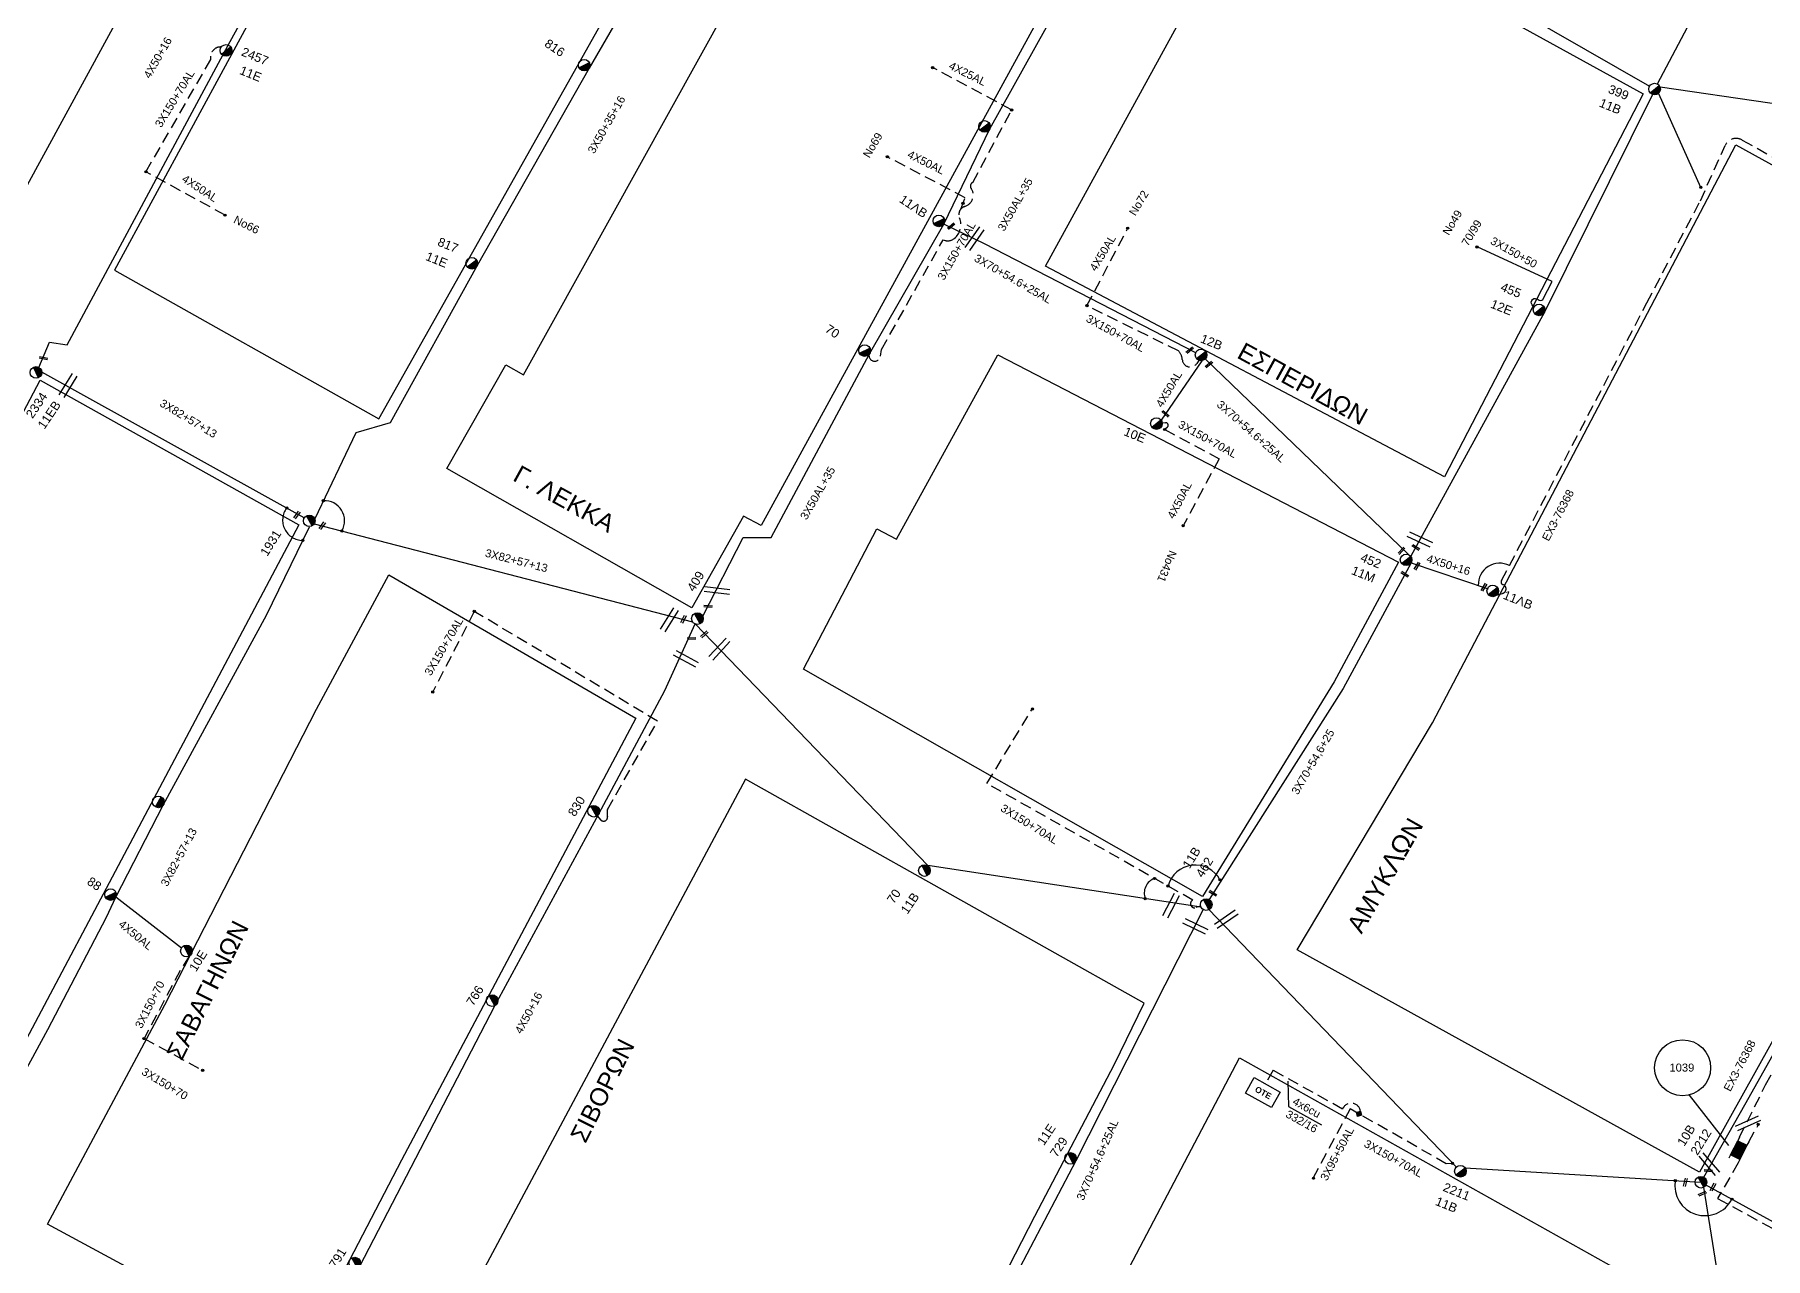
# Model space of a CAD drawing. Header units: millimetres. Extents: x 2101 to 3312, y 775 to 1363.
# Drawn here: x 2200.5 to 2395.2, y 998.6 to 1136.3 of the extents above; entities that cross this region are included whole.
import ezdxf

# ---------------------------------------------------------------- set-up
doc = ezdxf.new("R2010")
doc.units = ezdxf.units.MM
doc.linetypes.add('DASHED', pattern=[19.05, 12.7, -6.35])
for name, color, linetype in [('Link Box 4 Διευθύνσεων', 7, 'Continuous'), ('Pillar OTE', 7, 'Continuous'), ('Άγνωστα', 7, 'Continuous'), ('Γέφυρες Εναέριου Δικτύου', 7, 'Continuous'), ('Γυμνά εναέρια ΧΤ (3Φ)   4x50AL', 7, 'Continuous'), ('Γυμνά εναέρια ΧΤ και ΦΟΠ (3Φ)   4x50+16AL', 7, 'Continuous'), ('Επιγραφές - Σχήματα', 7, 'Continuous'), ('Καλώδια ΧΤ   3x150+70 XLPE', 7, 'DASHED'), ('Καλώδια ΧΤ   3x150+70AL', 7, 'DASHED'), ('Καλώδια ΧΤ   3x150AL+50CU', 7, 'DASHED'), ('Καλώδια ΧΤ   3x95+50 AL XLPE', 7, 'DASHED'), ('Μηχανική τομή', 7, 'Continuous'), ('Στύλος ΦΜ', 7, 'Continuous'), ('Στύλος ΦΜ @ 1', 7, 'Continuous'), ('Συνδέσεις', 7, 'Continuous'), ('Συνεστραμμένα ΧΤ   3x70+54.6+25 AL', 7, 'SYN_LINE'), ('Τομή', 7, 'Continuous'), ('Υπόβαθρο ΔΕΗ', 7, 'Continuous'), ('Υπόγεια Καλώδια Δικτύου ΧΤ   .15', 7, 'DASHED'), ('Υπόγεια καλώδια Παροχών ΧΤ   4x6', 7, 'DASHED')]:
    doc.layers.add(name, color=color, linetype=linetype)
doc.styles.add('arial', font='arial.ttf')
doc.styles.get("Standard").update_dxf_attribs({"font": 'arial.ttf'})
doc.linetypes.add('SYN_LINE', pattern='A,0.5,-0.0001,["/\\/\\/\\/",Standard,S=0.1,R=0,X=0,Y=-0.05],-0.25', length=0.7501)
doc.dimstyles.new('ISO-25', dxfattribs={"dimtxt": 2.5, "dimasz": 2.5, "dimexe": 1.25, "dimexo": 0.625, "dimtad": 1, "dimtxsty": 'Standard', "dimcen": 2.5, "dimadec": 0, "dimazin": 0, "dimtfac": 1, "dimtmove": 0, "dimatfit": 3, "dimfxl": 1, "dimarcsym": 0})

# ---------------------------------------------------------------- blocks, each defined once
blk = doc.blocks.new('ΥΠΑΡΧΩΝ ΤΣΙΜΕΝΤΕΝΙΟΣ ΣΤΥΛΟΣ')
at = {"layer": 'Στύλος ΦΜ'}
blk.add_hatch(color=7, dxfattribs=at).paths.add_polyline_path([(-1.29, -2.28, 0.574793), (2.62, 0, 0.268822), (1.3, 2.27)])
at = {"layer": 'Στύλος ΦΜ', "color": 7}
blk.add_line((-1.29, -2.28), (1.3, 2.27), dxfattribs=at)
blk.add_circle((0, 0), 2.62, dxfattribs=at)
at = {"layer": 'Στύλος ΦΜ', "flags": 4}
for tag, p in [('ΑΡΙΘΜΟΣ', (-4.68, 8.05)), ('ΤΥΠΟΣ', (-4.91, 3.03))]:
    blk.add_attdef(tag, p, '', height=4, dxfattribs=at)
blk = doc.blocks.new('ΜΗΧΑΝΙΚΗ ΤΟΜΗ')
at = {"layer": 'Μηχανική τομή', "ltscale": 40}
for p, q in [((-1.89, 0.78), (1.89, 0.78)), ((1.89, 0), (-1.89, 0))]:
    blk.add_line(p, q, dxfattribs=at)
blk = doc.blocks.new('ΤΟΜΗ')
at = {"layer": 'Τομή', "ltscale": 40}
for p, q in [((-5.68, 0), (5.68, 0)), ((5.68, -2.33), (-5.68, -2.33))]:
    blk.add_line(p, q, dxfattribs=at)
blk = doc.blocks.new('LINK BOX 4 ΑΝΑΧΩΡΗΣΕΩΝ')
at = {"layer": 'Link Box 4 Διευθύνσεων', "ltscale": 40}
blk.add_hatch(color=256, dxfattribs=at).paths.add_polyline_path([(-3.54, 0), (-3.54, -4.67), (3.54, -4.67), (3.54, 0)])
for p, q in [((-3.54, 0), (-5.33, 0)), ((5.33, 0), (3.54, 0)), ((-3.54, -4.67), (-5.33, -4.67)), ((5.33, -4.67), (3.54, -4.67))]:
    blk.add_line(p, q, dxfattribs=at)
blk.add_lwpolyline([(-3.54, -4.67), (-3.54, 0), (3.54, 0), (3.54, -4.67)], close=True, dxfattribs=at)
blk = doc.blocks.new('_ΣΥΝΔΕΣΗ')
at = {"layer": 'Συνδέσεις', "linetype": 'SYN_LINE', "ltscale": 40}
blk.add_hatch(color=256, dxfattribs=at).paths.add_polyline_path([(0.5, -0.01, 1), (-0.5, -0.01, 1)])
at = {"layer": 'Συνδέσεις'}
blk.add_circle((0, -0.01), 0.5, dxfattribs=at)
blk = doc.blocks.new('PILLAR ΟΤΕ')
at = {"layer": 'Pillar OTE', "ltscale": 40}
blk.add_lwpolyline([(-3.31, 2.02), (3.39, 2.02), (3.39, -1.99), (-3.31, -1.99)], close=True, dxfattribs=at)
at = {"layer": 'Pillar OTE', "insert": (-1.81, 0.71), "char_height": 1.3575, "width": 109.961, "attachment_point": 1}
blk.add_mtext('{\\fArial|b1|i0|c161|p34;OTE}', dxfattribs=at)
blk = doc.blocks.new('TSONTA XT1')
at = {"ltscale": 40}
h = blk.add_hatch(color=256, dxfattribs=at)
h.dxf.hatch_style = 1
h.paths.add_polyline_path([(595.96, 2487.66), (597.07, 2488.77), (595.96, 2489.87), (594.85, 2488.77)])
blk.add_lwpolyline([(594.85, 2488.77), (595.96, 2489.87), (597.07, 2488.77), (595.96, 2487.66)], close=True, dxfattribs=at)

msp = doc.modelspace()

# ---------------------------------------------------------------- linework, layer by layer
at = {"layer": 'Άγνωστα', "color": 173, "ltscale": 40}
msp.add_lwpolyline([(2200.96, 1098.88), (2202.15, 1101.71), (2204.15, 1101.41), (2222.24, 1135.16), (2237.17, 1162.39), (2246.36, 1203.78)], dxfattribs=at)
at = {"layer": 'Άγνωστα', "color": 85, "ltscale": 40}
for points in [[(2275.62, 1070.89), (2280.19, 1079.74), (2283.34, 1079.74), (2294.38, 1100.41), (2302.73, 1115), (2307.92, 1125.72), (2316.85, 1141.79), (2326.29, 1159.86)], [(2327.14, 1160.22), (2356.66, 1145.18), (2382.13, 1130.53)]]:
    msp.add_lwpolyline(points, dxfattribs=at)
at = {"layer": 'Άγνωστα', "color": 85, "linetype": 'SYN_LINE', "ltscale": 10}
for points in [[(2383.01, 1130.79), (2388.76, 1141.68)], [(2382.46, 1129.6), (2370.31, 1105.11), (2355.27, 1077.63)], [(2383.12, 1129.71), (2387.88, 1119.17)]]:
    msp.add_lwpolyline(points, dxfattribs=at)
at = {"layer": 'Άγνωστα', "color": 85, "linetype": 'DASHED', "ltscale": 0.1}
msp.add_lwpolyline([(2310.37, 1127.86), (2301.49, 1132.63)], dxfattribs=at)
at = {"layer": 'Άγνωστα', "color": 85, "ltscale": 40}
msp.add_lwpolyline([(2369.11, 1105.62), (2368.91, 1105.91, -0.908499), (2369.61, 1106.52, 0.398188), (2370.13, 1106.52), (2371.17, 1108.55), (2362.73, 1112.44)], format="xyb", dxfattribs=at)
at = {"layer": 'Άγνωστα', "color": 1, "ltscale": 40}
for points in [[(2230.81, 1081.95), (2201.29, 1098.33)], [(2192.86, 1007.61), (2201.97, 1024.34), (2208.54, 1037), (2209.61, 1039.26), (2214.97, 1049.68), (2226.54, 1071.01), (2231.39, 1080.95)]]:
    msp.add_lwpolyline(points, dxfattribs=at)
at = {"layer": 'Άγνωστα', "color": 5, "ltscale": 40}
msp.add_lwpolyline([(2231.93, 1081.27), (2274.48, 1070.25)], dxfattribs=at)
at = {"layer": 'Άγνωστα', "color": 30, "linetype": 'SYN_LINE', "ltscale": 10}
msp.add_lwpolyline([(2355.32, 1076.9), (2347.67, 1062.74), (2347.67, 1062.74), (2332.6, 1038.98)], dxfattribs=at)
at = {"layer": 'Άγνωστα', "color": 30, "ltscale": 40}
for points in [[(2355.32, 1076.9), (2363.98, 1073.97)], [(2331.68, 1038.12), (2300.93, 1042.8), (2274.76, 1070.02)]]:
    msp.add_lwpolyline(points, dxfattribs=at)
at = {"layer": 'Άγνωστα', "color": 4}
msp.add_lwpolyline([(2365.14, 1073.65), (2365.14, 1073.65)], dxfattribs=at)
at = {"layer": 'Άγνωστα', "color": 27, "ltscale": 40}
msp.add_lwpolyline([(2231.18, 962.52), (2237.04, 997.73), (2252.24, 1027.03), (2263.93, 1048.62), (2271.37, 1062.5), (2274.76, 1070.02)], dxfattribs=at)
at = {"layer": 'Άγνωστα', "color": 2, "ltscale": 40}
for points in [[(2332.57, 1037.85), (2360.41, 1008.87)], [(2361.38, 1008.8), (2387.91, 1007.17), (2422.16, 988.36), (2444.07, 977.1), (2467.2, 965.29)]]:
    msp.add_lwpolyline(points, dxfattribs=at)
at = {"layer": 'Άγνωστα', "color": 27, "linetype": 'DASHED', "ltscale": 0.1}
for points in [[(2393.29, 1011.72), (2394.39, 1013.67)], [(2392.1, 1009.34), (2389.78, 1005.34), (2405.96, 996.52), (2406.47, 995.01), (2425.11, 984.96), (2442.12, 976.33), (2456.24, 969.01), (2463.61, 982.3), (2459.97, 984.41)]]:
    msp.add_lwpolyline(points, dxfattribs=at)
at = {"layer": 'Άγνωστα', "color": 27}
msp.add_lwpolyline([(2393.64, 972.78), (2388.22, 1006.6)], dxfattribs=at)
at = {"layer": 'Γέφυρες Εναέριου Δικτύου', "linetype": 'DASHED'}
msp.add_arc((2230.64, 1081.68), 2.27, 142.8, 269.9772, dxfattribs=at)
at = {"layer": 'Γέφυρες Εναέριου Δικτύου'}
for centre, radius, start, end in [((2233.08, 1081.62), 2.26, 329.3916, 93.3305), ((2365.28, 1074.42), 2.42, 63.0668, 181.7099), ((2331.03, 1039.72), 3.15, 27.9958, 165.5645), ((2327.04, 1039.71), 1.75, 109.1104, 201.0438), ((2388.37, 1006.79), 3.39, 170.4719, 333.1576)]:
    msp.add_arc(centre, radius, start, end, dxfattribs=at)
at = {"layer": 'Γυμνά εναέρια ΧΤ (3Φ)   4x50AL', "color": 85, "linetype": 'DASHED', "ltscale": 0.1}
msp.add_lwpolyline([(2304.67, 1116.7), (2305.15, 1117.98), (2296.38, 1122.59)], dxfattribs=at)
at = {"layer": 'Γυμνά εναέρια ΧΤ (3Φ)   4x50AL', "color": 5, "linetype": 'DASHED', "ltscale": 0.1}
msp.add_lwpolyline([(2221.89, 1116.02), (2213, 1120.9)], dxfattribs=at)
at = {"layer": 'Γυμνά εναέρια ΧΤ (3Φ)   4x50AL', "color": 30, "linetype": 'DASHED', "ltscale": 0.1}
msp.add_lwpolyline([(2318.84, 1105.83), (2323.43, 1114.55)], dxfattribs=at)
at = {"layer": 'Γυμνά εναέρια ΧΤ (3Φ)   4x50AL', "color": 30, "ltscale": 40}
msp.add_lwpolyline([(2331.78, 1099.63), (2327.18, 1092.96)], dxfattribs=at)
at = {"layer": 'Γυμνά εναέρια ΧΤ (3Φ)   4x50AL', "color": 1, "ltscale": 40}
msp.add_lwpolyline([(2216.99, 1033.53), (2209.61, 1039.26)], dxfattribs=at)
at = {"layer": 'Γυμνά εναέρια ΧΤ και ΦΟΠ (3Φ)   4x50+16AL', "color": 85, "ltscale": 40}
msp.add_lwpolyline([(2383.31, 1130.45), (2420.33, 1125.04), (2440.34, 1113.25)], dxfattribs=at)
at = {"layer": 'Επιγραφές - Σχήματα'}
msp.add_lwpolyline([(2386.57, 1016.98), (2391.02, 1011.29)], dxfattribs=at)
msp.add_circle((2385.85, 1020.05), 3.15, dxfattribs=at)
at = {"layer": 'Καλώδια ΧΤ   3x150+70 XLPE', "color": 1, "ltscale": 0.1}
for points in [[(2217.86, 1032.61), (2216.85, 1031), (2212.78, 1023.34)], [(2212.78, 1023.34), (2219.37, 1019.77)]]:
    msp.add_lwpolyline(points, dxfattribs=at)
at = {"layer": 'Καλώδια ΧΤ   3x150+70AL', "color": 5, "ltscale": 0.1}
msp.add_lwpolyline([(2213, 1120.9), (2220.28, 1133.53), (2220.29, 1133.9, -0.434065), (2221.47, 1134.94, -1.748284)], format="xyb", dxfattribs=at)
at = {"layer": 'Καλώδια ΧΤ   3x150+70AL', "color": 85, "ltscale": 0.1}
msp.add_lwpolyline([(2294.3, 1100.31), (2294.35, 1100.08, 0.837701), (2295.61, 1100.13), (2295.74, 1100.91), (2302.67, 1113.23), (2302.89, 1113.17, 0.242905), (2303.92, 1113.38, 0.334605), (2304.51, 1115.7, -0.442215), (2305.12, 1117, 0.505809), (2305.82, 1119.02, -0.457234), (2306, 1119.71), (2310.37, 1127.86)], format="xyb", dxfattribs=at)
at = {"layer": 'Καλώδια ΧΤ   3x150+70AL', "color": 30, "ltscale": 0.1}
for points in [[(2331.44, 1099.67), (2331.21, 1099.33, -0.716763), (2329.57, 1099.76, 0.178715), (2329.13, 1100.74), (2318.84, 1105.83)], [(2327.31, 1092.67), (2327.7, 1092.66, -0.654581), (2327.91, 1092.16), (2327.59, 1091.89), (2333.72, 1088.6), (2329.67, 1081.06)], [(2331.63, 1038.24), (2331.11, 1038.07, -0.934471), (2330.76, 1038.93), (2307.59, 1052.05)]]:
    msp.add_lwpolyline(points, format="xyb", dxfattribs=at)
at = {"layer": 'Καλώδια ΧΤ   3x150+70AL', "color": 27, "ltscale": 0.1}
msp.add_lwpolyline([(2249.93, 1071.42), (2245.26, 1062.35)], dxfattribs=at)
msp.add_lwpolyline([(2263.8, 1048.38), (2264.13, 1047.97, 0.776288), (2264.91, 1048.32, -0.088342), (2264.91, 1049.13), (2270.55, 1059.06), (2249.93, 1071.42)], format="xyb", dxfattribs=at)
at = {"layer": 'Καλώδια ΧΤ   3x150+70AL', "color": 30, "ltscale": 0.1}
msp.add_lwpolyline([(2307.59, 1052.05), (2312.73, 1060.49)], dxfattribs=at)
at = {"layer": 'Καλώδια ΧΤ   3x150+70AL', "color": 2, "ltscale": 0.1}
msp.add_lwpolyline([(2359.92, 1009.29), (2359.27, 1009.25), (2348.45, 1015.43)], dxfattribs=at)
at = {"layer": 'Καλώδια ΧΤ   3x150AL+50CU', "color": 30, "ltscale": 0.1}
for points in [[(2364.98, 1073.29), (2365.59, 1073.44, 0.764584), (2365.62, 1074.45, -0.546059), (2365.49, 1074.89), (2381.84, 1106.14), (2387.85, 1117.64), (2390.65, 1123.87, -0.453734), (2392.56, 1124.46), (2423.63, 1107.39), (2424.49, 1107.94), (2430.89, 1104.38), (2432.1, 1104.58), (2438.13, 1101.25, 0.44023), (2439.12, 1101.58), (2441.9, 1107.48), (2441.5, 1108.78, -0.177038), (2441.64, 1111.54, -4.941435)], [(2392.25, 1012.25), (2395.19, 1018.14), (2400, 1026.43), (2404.86, 1034.81), (2408.79, 1041.57), (2413.89, 1049.22), (2417.22, 1055.35), (2420.18, 1060.79), (2423.29, 1066.08), (2426.42, 1071.98), (2429.78, 1077.74), (2433.97, 1085.44), (2437.44, 1091.82), (2439.89, 1096.31), (2440.29, 1096.31, 0.101275), (2442.06, 1098.48, 0.193384), (2440.32, 1101.11, 0.076179), (2439.16, 1101.67, 11.947774)]]:
    msp.add_lwpolyline(points, format="xyb", dxfattribs=at)
at = {"layer": 'Καλώδια ΧΤ   3x150AL+50CU', "color": 173, "linetype": 'Continuous', "ltscale": 0.1}
msp.add_lwpolyline([(2388.25, 1007.73), (2392.99, 1016.15), (2397.91, 1024.89), (2402.33, 1033.28), (2407.95, 1042.36), (2414.19, 1051.62), (2414.89, 1052.95), (2421.98, 1066.04), (2424.36, 1070.45), (2428.28, 1078.13), (2435.86, 1090.85), (2439.74, 1098.23), (2444.24, 1106.42), (2445.36, 1109.84)], dxfattribs=at)
at = {"layer": 'Καλώδια ΧΤ   3x95+50 AL XLPE', "color": 2, "ltscale": 0.1}
msp.add_lwpolyline([(2348.45, 1015.43), (2344.24, 1007.56)], dxfattribs=at)
at = {"layer": 'Συνεστραμμένα ΧΤ   3x70+54.6+25 AL', "color": 30, "ltscale": 10}
for points in [[(2331.08, 1100.52), (2307.33, 1112.8), (2302.73, 1115)], [(2355, 1077.83), (2332.15, 1099.83)]]:
    msp.add_lwpolyline(points, dxfattribs=at)
at = {"layer": 'Συνεστραμμένα ΧΤ   3x70+54.6+25 AL', "color": 6, "ltscale": 10}
msp.add_lwpolyline([(2331.91, 1037.87), (2317.58, 1009.56), (2302.63, 981.06), (2289.1, 954.91), (2281.49, 940.75), (2279.24, 935.94)], dxfattribs=at)
at = {"layer": 'Υπόβαθρο ΔΕΗ'}
for points in [[(2245.36, 1203.48), (2189.98, 1101.74), (2188.92, 1102.31), (2188.19, 1102.4), (2151.6, 1030.89), (2127.51, 1044.24), (2148.92, 1083.77)], [(2209.45, 1109.82), (2239.21, 1093.11), (2265.27, 1139.41), (2276.9, 1159.83), (2286.22, 1177.04), (2287.59, 1180.73), (2256.9, 1197.37), (2209.45, 1109.82)], [(2298.14, 1175.03), (2325.46, 1160.25), (2282.19, 1081.07), (2280.22, 1082.14), (2274.4, 1071.82), (2246.85, 1087.52), (2253.46, 1099.18), (2255.46, 1098.05), (2298.14, 1175.03)], [(2337.91, 1153.64), (2381.4, 1129.67), (2359.07, 1086.55), (2314.19, 1110.27), (2337.91, 1153.64)], [(2391.83, 1123.92), (2437.96, 1098.51), (2387.76, 1008.28), (2342.48, 1033.31), (2357.73, 1058.88), (2357.73, 1058.88), (2391.83, 1123.92)], [(2308.84, 1100.31), (2353.89, 1076.94), (2346.66, 1063.49), (2346.66, 1063.49), (2331.84, 1039.31), (2286.96, 1064.9), (2295.2, 1080.7), (2297.43, 1079.54), (2308.84, 1100.31)], [(2201.1, 1097.45), (2230.18, 1081.16), (2180.18, 986.76), (2151.67, 1002.62), (2170.9, 1038.56), (2181.61, 1061.44), (2191.81, 1079.84), (2201.1, 1097.45)], [(2240.33, 1075.52), (2268.1, 1059.39), (2241.74, 1009.66), (2230.09, 987.23), (2201.91, 1002.46), (2215.13, 1027.14), (2232.17, 1060.43), (2240.33, 1075.52)], [(2232.16, 962.17), (2259.05, 947.14), (2273.29, 939.1), (2278.33, 936.65), (2287.55, 954.5), (2297.19, 973.53), (2305.01, 987.79), (2313, 1003.35), (2321.94, 1020.46), (2325.3, 1027.32), (2280.44, 1052.55), (2244.33, 984.88), (2232.16, 962.17)], [(2335.99, 1021.17), (2381.01, 995.97), (2332.37, 906.81), (2288.52, 930.77), (2335.99, 1021.17)], [(2341.5, 1015.7), (2345.22, 1013.62)]]:
    msp.add_lwpolyline(points, dxfattribs=at)
at = {"layer": 'Υπόγεια Καλώδια Δικτύου ΧΤ   .15', "color": 5, "linetype": 'Continuous', "ltscale": 0.1}
msp.add_lwpolyline([(2288.77, 1180.6), (2287.65, 1177.85), (2287.28, 1176.93), (2286, 1173.7), (2275.71, 1154.81), (2262.86, 1132.57), (2250.26, 1110.36), (2240.46, 1092.65), (2236.59, 1091.53), (2231.98, 1081.84)], dxfattribs=at)
at = {"layer": 'Υπόγεια καλώδια Παροχών ΧΤ   4x6', "color": 2, "linetype": 'DASHED', "ltscale": 0.1}
msp.add_lwpolyline([(2349.61, 1015.16, 0.779213), (2347.6, 1015.4), (2339.79, 1019.77), (2338.93, 1018.24)], format="xyb", dxfattribs=at)

# ---------------------------------------------------------------- block references
at = {"layer": 'Link Box 4 Διευθύνσεων', "xscale": 0.25, "yscale": 0.25, "zscale": 0.25, "rotation": 63.49962358743239}
msp.add_blockref('LINK BOX 4 ΑΝΑΧΩΡΗΣΕΩΝ', (2391.65, 1011.05), dxfattribs=at)
at = {"layer": 'Pillar OTE', "xscale": 0.5, "yscale": 0.5, "zscale": 0.5, "rotation": 331}
msp.add_blockref('PILLAR ΟΤΕ', (2338.61, 1017.26), dxfattribs=at)
at = {"layer": 'Μηχανική τομή'}
for p, xscale, yscale, zscale, rotation in [((2303.63, 1114.71), 0.2499999999999999, 0.2499999999999999, 0.2499999999999999, 40.42144412876203), ((2201.45, 1099.82), 0.2499999999999999, 0.2499999999999999, 0.2499999999999999, 349.9942143655302), ((2330.47, 1100.74), 0.2499999999999999, 0.2499999999999999, 0.2499999999999999, 40.42144412876203), ((2332.63, 1099.14), 0.2499999999999999, 0.2499999999999999, 0.2499999999999999, 40.42144412876203), ((2327.74, 1093.74), 0.2499999999999999, 0.2499999999999999, 0.2499999999999999, 139.2871075920291), ((2229.9, 1082.33), 0.25, 0.25, 0.25, 234.6433952940459), ((2232.75, 1081.12), 0.25, 0.25, 0.25, 234.6433952940459), ((2354.3, 1078.17), 0.2499999999999999, 0.2499999999999999, 0.2499999999999999, 47.4666877349234), ((2355.79, 1078.53), 0.2499999999999999, 0.2499999999999999, 0.2499999999999999, 327.5036696062074), ((2356.05, 1076.47), 0.2499999999999999, 0.2499999999999999, 0.2499999999999999, 58.89392142923452), ((2354.56, 1075.51), 0.2499999999999999, 0.2499999999999999, 0.2499999999999999, 327.5036696062074), ((2363.6, 1074.09), 0.2500000000000156, 0.2500000000000156, 0.2500000000000156, 58.89392142919578), ((2273.38, 1070.58), 0.25, 0.25, 0.25, 243.2719536060705), ((2276.24, 1072.09), 0.25, 0.25, 0.25, 175.7274953026021), ((2275.74, 1068.92), 0.25, 0.25, 0.25, 222.7274061321318), ((2274.37, 1068.27), 0.25, 0.25, 0.25, 2.425572706759383), ((2332.97, 1039.61), 0.2499999999999999, 0.2499999999999999, 0.2499999999999999, 327.5036696062074), ((2388.73, 1008.37), 0.2499999999999997, 0.2499999999999997, 0.2499999999999997, 354.4799839460052), ((2386.26, 1007.13), 0.2499999999999997, 0.2499999999999997, 0.2499999999999997, 75.42987842662144), ((2389.35, 1006.58), 0.2499999999999997, 0.2499999999999997, 0.2499999999999997, 62.30135418749669), ((2388.1, 1005.8), 0.2499999999999997, 0.2499999999999997, 0.2499999999999997, 23.71986175955587)]:
    msp.add_blockref('ΜΗΧΑΝΙΚΗ ΤΟΜΗ', p, dxfattribs=dict(at, xscale=xscale, yscale=yscale, zscale=zscale, rotation=rotation))
at = {"layer": 'Στύλος ΦΜ @ 1', "ltscale": 40}
ref = msp.add_blockref('ΥΠΑΡΧΩΝ ΤΣΙΜΕΝΤΕΝΙΟΣ ΣΤΥΛΟΣ', (2222, 1134.56), dxfattribs=dict(at, xscale=0.25, yscale=0.25, zscale=0.25, rotation=338.0348720893729))
ref.add_attrib('ΤΥΠΟΣ', '2457', (2223.63, 1134.02), dxfattribs={"layer": 'Στύλος ΦΜ', "height": 1, "rotation": 338.0349, "flags": 4})
ref.add_attrib('ΑΡΙΘΜΟΣ', '11E', (2223.44, 1131.93), dxfattribs={"layer": 'Στύλος ΦΜ', "height": 1, "rotation": 338.0349, "flags": 4})
ref = msp.add_blockref('ΥΠΑΡΧΩΝ ΤΣΙΜΕΝΤΕΝΙΟΣ ΣΤΥΛΟΣ', (2262.29, 1132.9), dxfattribs=dict(at, xscale=0.25, yscale=0.25, zscale=0.25, rotation=326.0302312906836))
ref.add_attrib('ΤΥΠΟΣ', '816', (2257.74, 1135.09), dxfattribs={"layer": 'Στύλος ΦΜ', "height": 1, "rotation": 326.0302, "flags": 4})
ref = msp.add_blockref('ΥΠΑΡΧΩΝ ΤΣΙΜΕΝΤΕΝΙΟΣ ΣΤΥΛΟΣ', (2382.7, 1130.21), dxfattribs=dict(at, xscale=0.25, yscale=0.25, zscale=0.25, rotation=338.0348720893729))
ref.add_attrib('ΤΥΠΟΣ', '399', (2377.38, 1129.82), dxfattribs={"layer": 'Στύλος ΦΜ', "height": 1, "rotation": 338.0349, "flags": 4})
ref.add_attrib('ΑΡΙΘΜΟΣ', '11B', (2376.38, 1128.27), dxfattribs={"layer": 'Στύλος ΦΜ', "height": 1, "rotation": 338.0349, "flags": 4})
at = {"layer": 'Στύλος ΦΜ @ 1', "ltscale": 40, "xscale": 0.25, "yscale": 0.25, "zscale": 0.25, "rotation": 336.7527312003815}
msp.add_blockref('ΥΠΑΡΧΩΝ ΤΣΙΜΕΝΤΕΝΙΟΣ ΣΤΥΛΟΣ', (2307.33, 1126), dxfattribs=at)
at = {"layer": 'Στύλος ΦΜ @ 1', "ltscale": 40}
ref = msp.add_blockref('ΥΠΑΡΧΩΝ ΤΣΙΜΕΝΤΕΝΙΟΣ ΣΤΥΛΟΣ', (2302.19, 1115.37), dxfattribs=dict(at, xscale=0.25, yscale=0.25, zscale=0.25, rotation=326.0302312906836))
ref.add_attrib('ΤΥΠΟΣ', '11ΛΒ', (2297.64, 1117.56), dxfattribs={"layer": 'Στύλος ΦΜ', "height": 1, "rotation": 326.0302, "flags": 4})
ref = msp.add_blockref('ΥΠΑΡΧΩΝ ΤΣΙΜΕΝΤΕΝΙΟΣ ΣΤΥΛΟΣ', (2249.65, 1110.6), dxfattribs=dict(at, xscale=0.25, yscale=0.25, zscale=0.25, rotation=338.0348720893729))
ref.add_attrib('ΤΥΠΟΣ', '817', (2245.71, 1112.63), dxfattribs={"layer": 'Στύλος ΦΜ', "height": 1, "rotation": 338.0349, "flags": 4})
ref.add_attrib('ΑΡΙΘΜΟΣ', '11E', (2244.36, 1111), dxfattribs={"layer": 'Στύλος ΦΜ', "height": 1, "rotation": 338.0349, "flags": 4})
ref = msp.add_blockref('ΥΠΑΡΧΩΝ ΤΣΙΜΕΝΤΕΝΙΟΣ ΣΤΥΛΟΣ', (2369.7, 1105.35), dxfattribs=dict(at, xscale=0.25, yscale=0.25, zscale=0.25, rotation=338.0348720893729))
ref.add_attrib('ΤΥΠΟΣ', '455', (2365.28, 1107.55), dxfattribs={"layer": 'Στύλος ΦΜ', "height": 1, "rotation": 338.0349, "flags": 4})
ref.add_attrib('ΑΡΙΘΜΟΣ', '12E', (2364.15, 1105.64), dxfattribs={"layer": 'Στύλος ΦΜ', "height": 1, "rotation": 338.0349, "flags": 4})
ref = msp.add_blockref('ΥΠΑΡΧΩΝ ΤΣΙΜΕΝΤΕΝΙΟΣ ΣΤΥΛΟΣ', (2293.84, 1100.77), dxfattribs=dict(at, xscale=0.25, yscale=0.25, zscale=0.25, rotation=326.0302312906836))
ref.add_attrib('ΤΥΠΟΣ', '70', (2289.29, 1102.96), dxfattribs={"layer": 'Στύλος ΦΜ', "height": 1, "rotation": 326.0302, "flags": 4})
ref = msp.add_blockref('ΥΠΑΡΧΩΝ ΤΣΙΜΕΝΤΕΝΙΟΣ ΣΤΥΛΟΣ', (2331.68, 1100.28), dxfattribs=dict(at, xscale=0.25, yscale=0.25, zscale=0.25, rotation=338.0348720893729))
ref.add_attrib('ΑΡΙΘΜΟΣ', '12B', (2331.52, 1101.73), dxfattribs={"layer": 'Στύλος ΦΜ', "height": 1, "rotation": 338.0349, "flags": 4})
ref = msp.add_blockref('ΥΠΑΡΧΩΝ ΤΣΙΜΕΝΤΕΝΙΟΣ ΣΤΥΛΟΣ', (2200.63, 1098.31), dxfattribs=dict(at, xscale=0.2499999999999999, yscale=0.2499999999999999, zscale=0.2499999999999999, rotation=56.11631112796076))
ref.add_attrib('ΤΥΠΟΣ', '11EB', (2201.57, 1091.84), dxfattribs={"layer": 'Στύλος ΦΜ', "height": 1, "rotation": 56.1163, "flags": 4})
ref.add_attrib('ΑΡΙΘΜΟΣ', '2334', (2200.24, 1093.05), dxfattribs={"layer": 'Στύλος ΦΜ', "height": 1, "rotation": 56.1163, "flags": 4})
ref = msp.add_blockref('ΥΠΑΡΧΩΝ ΤΣΙΜΕΝΤΕΝΙΟΣ ΣΤΥΛΟΣ', (2326.66, 1092.56), dxfattribs=dict(at, xscale=0.25, yscale=0.25, zscale=0.25, rotation=338.0348720893729))
ref.add_attrib('ΑΡΙΘΜΟΣ', '10E', (2322.9, 1091.28), dxfattribs={"layer": 'Στύλος ΦΜ', "height": 1, "rotation": 338.0349, "flags": 4})
ref = msp.add_blockref('ΥΠΑΡΧΩΝ ΤΣΙΜΕΝΤΕΝΙΟΣ ΣΤΥΛΟΣ', (2231.37, 1081.61), dxfattribs=dict(at, xscale=0.25, yscale=0.25, zscale=0.25, rotation=58.1915162669984))
ref.add_attrib('ΤΥΠΟΣ', '1931', (2226.64, 1077.54), dxfattribs={"layer": 'Στύλος ΦΜ', "height": 1, "rotation": 58.1915, "flags": 4})
ref = msp.add_blockref('ΥΠΑΡΧΩΝ ΤΣΙΜΕΝΤΕΝΙΟΣ ΣΤΥΛΟΣ', (2354.75, 1077.22), dxfattribs=dict(at, xscale=0.25, yscale=0.25, zscale=0.25, rotation=338.0348720893729))
ref.add_attrib('ΤΥΠΟΣ', '452', (2349.52, 1077.1), dxfattribs={"layer": 'Στύλος ΦΜ', "height": 1, "rotation": 338.0349, "flags": 4})
ref.add_attrib('ΑΡΙΘΜΟΣ', '11M', (2348.5, 1075.65), dxfattribs={"layer": 'Στύλος ΦΜ', "height": 1, "rotation": 338.0349, "flags": 4})
ref = msp.add_blockref('ΥΠΑΡΧΩΝ ΤΣΙΜΕΝΤΕΝΙΟΣ ΣΤΥΛΟΣ', (2275.03, 1070.61), dxfattribs=dict(at, xscale=0.25, yscale=0.25, zscale=0.25, rotation=58.1915162669984))
ref.add_attrib('ΤΥΠΟΣ', '409', (2274.64, 1073.56), dxfattribs={"layer": 'Στύλος ΦΜ', "height": 1, "rotation": 58.1915, "flags": 4})
ref = msp.add_blockref('ΥΠΑΡΧΩΝ ΤΣΙΜΕΝΤΕΝΙΟΣ ΣΤΥΛΟΣ', (2364.49, 1073.72), dxfattribs=dict(at, xscale=0.25, yscale=0.25, zscale=0.25, rotation=338.0348720893729))
ref.add_attrib('ΑΡΙΘΜΟΣ', '11ΛΒ', (2365.56, 1072.88), dxfattribs={"layer": 'Στύλος ΦΜ', "height": 1, "rotation": 338.0349, "flags": 4})
at = {"layer": 'Στύλος ΦΜ @ 1', "ltscale": 40, "xscale": 0.25, "yscale": 0.25, "zscale": 0.25}
msp.add_blockref('ΥΠΑΡΧΩΝ ΤΣΙΜΕΝΤΕΝΙΟΣ ΣΤΥΛΟΣ', (2214.39, 1049.98), dxfattribs=at)
at = {"layer": 'Στύλος ΦΜ @ 1', "ltscale": 40}
ref = msp.add_blockref('ΥΠΑΡΧΩΝ ΤΣΙΜΕΝΤΕΝΙΟΣ ΣΤΥΛΟΣ', (2263.36, 1048.93), dxfattribs=dict(at, xscale=0.25, yscale=0.25, zscale=0.25, rotation=58.1915162669984))
ref.add_attrib('ΤΥΠΟΣ', '830', (2261.24, 1048.24), dxfattribs={"layer": 'Στύλος ΦΜ', "height": 1, "rotation": 58.1915, "flags": 4})
ref = msp.add_blockref('ΥΠΑΡΧΩΝ ΤΣΙΜΕΝΤΕΝΙΟΣ ΣΤΥΛΟΣ', (2332.26, 1038.42), dxfattribs=dict(at, xscale=0.25, yscale=0.25, zscale=0.25, rotation=58.1915162669984))
ref.add_attrib('ΤΥΠΟΣ', '462', (2331.87, 1041.37), dxfattribs={"layer": 'Στύλος ΦΜ', "height": 1, "rotation": 58.1915, "flags": 4})
ref.add_attrib('ΑΡΙΘΜΟΣ', '11B', (2330.38, 1042.38), dxfattribs={"layer": 'Στύλος ΦΜ', "height": 1, "rotation": 58.1915, "flags": 4})
ref = msp.add_blockref('ΥΠΑΡΧΩΝ ΤΣΙΜΕΝΤΕΝΙΟΣ ΣΤΥΛΟΣ', (2300.57, 1042.25), dxfattribs=dict(at, xscale=0.2499999999999999, yscale=0.2499999999999999, zscale=0.2499999999999999, rotation=56.11631112796076))
ref.add_attrib('ΤΥΠΟΣ', '11B', (2298.65, 1037.26), dxfattribs={"layer": 'Στύλος ΦΜ', "height": 1, "rotation": 56.1163, "flags": 4})
ref.add_attrib('ΑΡΙΘΜΟΣ', '70', (2297.1, 1038.43), dxfattribs={"layer": 'Στύλος ΦΜ', "height": 1, "rotation": 56.1163, "flags": 4})
ref = msp.add_blockref('ΥΠΑΡΧΩΝ ΤΣΙΜΕΝΤΕΝΙΟΣ ΣΤΥΛΟΣ', (2209.02, 1039.54), dxfattribs=dict(at, xscale=0.25, yscale=0.25, zscale=0.25, rotation=326.0302312906836))
ref.add_attrib('ΤΥΠΟΣ', '88', (2206.27, 1040.78), dxfattribs={"layer": 'Στύλος ΦΜ', "height": 1, "rotation": 326.0302, "flags": 4})
ref = msp.add_blockref('ΥΠΑΡΧΩΝ ΤΣΙΜΕΝΤΕΝΙΟΣ ΣΤΥΛΟΣ', (2217.55, 1033.19), dxfattribs=dict(at, xscale=0.25, yscale=0.25, zscale=0.25, rotation=58.1915162669984))
ref.add_attrib('ΑΡΙΘΜΟΣ', '10E', (2218.63, 1030.78), dxfattribs={"layer": 'Στύλος ΦΜ', "height": 1, "rotation": 58.1915, "flags": 4})
ref = msp.add_blockref('ΥΠΑΡΧΩΝ ΤΣΙΜΕΝΤΕΝΙΟΣ ΣΤΥΛΟΣ', (2251.93, 1027.61), dxfattribs=dict(at, xscale=0.25, yscale=0.25, zscale=0.25, rotation=58.1915162669984))
ref.add_attrib('ΤΥΠΟΣ', '766', (2249.81, 1026.92), dxfattribs={"layer": 'Στύλος ΦΜ', "height": 1, "rotation": 58.1915, "flags": 4})
ref = msp.add_blockref('ΥΠΑΡΧΩΝ ΤΣΙΜΕΝΤΕΝΙΟΣ ΣΤΥΛΟΣ', (2317, 1009.85), dxfattribs=dict(at, xscale=0.2499999999999999, yscale=0.2499999999999999, zscale=0.2499999999999999, rotation=56.11631112796076))
ref.add_attrib('ΤΥΠΟΣ', '11E', (2314, 1011.23), dxfattribs={"layer": 'Στύλος ΦΜ', "height": 1, "rotation": 56.1163, "flags": 4})
ref.add_attrib('ΑΡΙΘΜΟΣ', '729', (2315.45, 1009.89), dxfattribs={"layer": 'Στύλος ΦΜ', "height": 1, "rotation": 56.1163, "flags": 4})
ref = msp.add_blockref('ΥΠΑΡΧΩΝ ΤΣΙΜΕΝΤΕΝΙΟΣ ΣΤΥΛΟΣ', (2387.91, 1007.17), dxfattribs=dict(at, xscale=0.25, yscale=0.25, zscale=0.25, rotation=58.1915162669984))
ref.add_attrib('ΤΥΠΟΣ', '2212', (2387.52, 1010.12), dxfattribs={"layer": 'Στύλος ΦΜ', "height": 1, "rotation": 58.1915, "flags": 4})
ref.add_attrib('ΑΡΙΘΜΟΣ', '10B', (2386.03, 1011.13), dxfattribs={"layer": 'Στύλος ΦΜ', "height": 1, "rotation": 58.1915, "flags": 4})
ref = msp.add_blockref('ΥΠΑΡΧΩΝ ΤΣΙΜΕΝΤΕΝΙΟΣ ΣΤΥΛΟΣ', (2360.86, 1008.4), dxfattribs=dict(at, xscale=0.25, yscale=0.25, zscale=0.25, rotation=338.0348720893729))
ref.add_attrib('ΤΥΠΟΣ', '2211', (2358.8, 1006.23), dxfattribs={"layer": 'Στύλος ΦΜ', "height": 1, "rotation": 338.0349, "flags": 4})
ref.add_attrib('ΑΡΙΘΜΟΣ', '11B', (2357.95, 1004.64), dxfattribs={"layer": 'Στύλος ΦΜ', "height": 1, "rotation": 338.0349, "flags": 4})
ref = msp.add_blockref('ΥΠΑΡΧΩΝ ΤΣΙΜΕΝΤΕΝΙΟΣ ΣΤΥΛΟΣ', (2236.48, 998.07), dxfattribs=dict(at, xscale=0.25, yscale=0.25, zscale=0.25, rotation=58.1915162669984))
ref.add_attrib('ΤΥΠΟΣ', '791', (2234.37, 997.39), dxfattribs={"layer": 'Στύλος ΦΜ', "height": 1, "rotation": 58.1915, "flags": 4})
at = {"layer": 'Συνδέσεις', "xscale": 0.25, "yscale": 0.25, "zscale": 0.25}
for p in [(2301.49, 1132.63), (2310.37, 1127.86), (2296.38, 1122.59), (2213, 1120.9), (2387.9, 1119.15), (2221.89, 1116.02), (2304.91, 1117.34), (2323.43, 1114.55), (2362.73, 1112.44), (2318.84, 1105.83), (2327.59, 1091.89), (2228.84, 1083.05), (2232.95, 1083.89), (2235.03, 1080.48), (2329.67, 1081.06), (2230.64, 1079.42), (2249.93, 1071.42), (2245.26, 1062.35), (2312.72, 1060.44), (2326.46, 1041.36), (2327.97, 1040.51), (2333.81, 1041.2), (2325.4, 1039.08), (2212.78, 1023.34), (2219.37, 1019.77), (2394.35, 1013.68), (2359.97, 1009.3), (2344.33, 1007.62), (2385.03, 1007.35), (2391.4, 1005.26)]:
    msp.add_blockref('_ΣΥΝΔΕΣΗ', p, dxfattribs=at)
at = {"layer": 'Συνδέσεις', "xscale": 0.3075184835441075, "yscale": 0.3075184835441075, "zscale": 0.3075184835441075, "rotation": 330.2613327288598}
msp.add_blockref('TSONTA XT1', (1810.67, 441.23), dxfattribs=at)
at = {"layer": 'Τομή'}
for p, xscale, yscale, zscale, rotation in [((2306.44, 1113.21), 0.2499999999999999, 0.2499999999999999, 0.2499999999999999, 234.8073828025646), ((2204.49, 1096.69), 0.2499999999999999, 0.2499999999999999, 0.2499999999999999, 238.3598583580705), ((2356.41, 1079.77), 0.2499999999999999, 0.2499999999999999, 0.2499999999999999, 335.2260727930925), ((2277.21, 1073.49), 0.2499999999999999, 0.2499999999999999, 0.2499999999999999, 173.1641501664418), ((2272.12, 1070.32), 0.2499999999999999, 0.2499999999999999, 0.2499999999999999, 237.7059934505272), ((2273.6, 1065.83), 0.2499999999999999, 0.2499999999999999, 0.2499999999999999, 151.4648207014811), ((2277.72, 1066.98), 0.2499999999999999, 0.2499999999999999, 0.2499999999999999, 226.7635741047762), ((2328.05, 1038.43), 0.2499999999999997, 0.2499999999999997, 0.2499999999999997, 62.16274294778786), ((2334.35, 1037.02), 0.2499999999999997, 0.2499999999999997, 0.2499999999999997, 34.52795931430656), ((2330.9, 1035.71), 0.2499999999999997, 0.2499999999999997, 0.2499999999999997, 153.5888834438493), ((2393.33, 1013.54), 0.2499999999999997, 0.2499999999999997, 0.2499999999999997, 204.2871257237514), ((2388.62, 1009.01), 0.2499999999999997, 0.2499999999999997, 0.2499999999999997, 130.4494580310489)]:
    msp.add_blockref('ΤΟΜΗ', p, dxfattribs=dict(at, xscale=xscale, yscale=yscale, zscale=zscale, rotation=rotation))

# ---------------------------------------------------------------- texts
at = {"layer": 'Άγνωστα', "ltscale": 40, "char_height": 0.9, "width": 69.1904, "attachment_point": 1, "style": 'arial'}
for s, insert, rotation in [('4X50+16', (2212.67, 1131.76), 60.3313), ('4X25AL', (2303.62, 1133.34), 333.5127), ('3X50+35+16', (2262.63, 1123.3), 60.3313), ('No69', (2293.59, 1122.84), 59.0439), ('3X50AL+35', (2308.75, 1114.57), 60.3313), ('No72', (2323.52, 1116.33), 59.0439), ('No66', (2223.17, 1116.01), 333.5127), ('No49', (2358.79, 1114.13), 59.0439), ('70/99', (2360.93, 1112.91), 59.0439), ('3X150+50', (2364.58, 1113.63), 330.6466), ('3X82+57+13', (2214.92, 1095.36), 329.0679), ('3X50AL+35', (2286.53, 1082.09), 60.3313), ('EX3-76368', (2369.98, 1079.66), 62.5666), ('3X82+57+13', (2251.3, 1078.47), 345.6038), ('No431', (2328.97, 1078.03), 247.5949), ('4X50+16', (2357.24, 1077.85), 342.3919), ('3X70+54,6+25', (2341.79, 1051.16), 59.6264), ('3X82+57+13', (2214.6, 1040.79), 62.04), ('4X50+16', (2254.44, 1024.22), 61.5987), ('EX3-76368', (2390.42, 1017.71), 62.5666)]:
    msp.add_mtext(s, dxfattribs=dict(at, insert=insert, rotation=rotation))
at = {"layer": 'Γυμνά εναέρια ΧΤ (3Φ)   4x50AL', "ltscale": 40, "char_height": 0.9, "width": 69.1904, "attachment_point": 1, "style": 'arial'}
for insert, rotation in [((2298.96, 1123.36), 333.5127), ((2217.44, 1120.64), 326.7712), ((2319.08, 1110.08), 59.0439), ((2326.53, 1094.76), 59.0439), ((2327.83, 1082.16), 62.5666), ((2210.4, 1036.76), 320.8452)]:
    msp.add_mtext('4X50AL', dxfattribs=dict(at, insert=insert, rotation=rotation))
at = {"layer": 'Επιγραφές - Σχήματα', "ltscale": 40, "char_height": 2, "width": 28.8889, "attachment_point": 1, "style": 'arial'}
for s, insert, rotation in [('ΕΣΠΕΡΙΔΩΝ', (2336.55, 1101.78), 331.2641), ('Γ. ΛΕΚΚΑ', (2255.1, 1087.96), 331.1414), ('AMYK{\\H1.0833x;ΛΩ}N', (2347.85, 1036.1), 60.387), ('ΣABAΓHNΩN', (2215.22, 1021.63), 63.3875), ('ΣIBOPΩN', (2260.64, 1012.35), 63.3875)]:
    msp.add_mtext(s, dxfattribs=dict(at, insert=insert, rotation=rotation))
at = {"layer": 'Επιγραφές - Σχήματα', "insert": (2384.37, 1020.52), "char_height": 0.9, "width": 8.5591, "attachment_point": 1}
msp.add_mtext('1039', dxfattribs=at)
at = {"layer": 'Καλώδια ΧΤ   3x150+70 XLPE', "ltscale": 40, "char_height": 0.9, "width": 69.1904, "attachment_point": 1, "style": 'arial'}
for insert, rotation in [((2211.71, 1024.8), 62.9545), ((2212.88, 1020.13), 329.0839)]:
    msp.add_mtext('3X150+70', dxfattribs=dict(at, insert=insert, rotation=rotation))
at = {"layer": 'Καλώδια ΧΤ   3x150+70AL', "ltscale": 40, "char_height": 0.9, "width": 69.1904, "attachment_point": 1, "style": 'arial'}
for insert, rotation in [((2213.94, 1126.26), 58.5353), ((2301.98, 1109.05), 60.3313), ((2319.09, 1104.89), 331.0485), ((2329.45, 1092.97), 331.0485), ((2244.27, 1064.55), 59.6427), ((2309.51, 1049.79), 328.1042), ((2350.36, 1012.01), 330.886)]:
    msp.add_mtext('3X150+70AL', dxfattribs=dict(at, insert=insert, rotation=rotation))
at = {"layer": 'Καλώδια ΧΤ   3x150+70AL', "ltscale": 40, "char_height": 0.9, "attachment_point": 1, "rotation": 330.886, "style": 'arial'}
for s, insert in [('4x6cu', (2342.32, 1016.78)), ('332/16', (2341.55, 1015.34))]:
    msp.add_mtext_dynamic_manual_height_columns(s, width=1.8, gutter_width=12.5, heights=[0.118], dxfattribs=dict(at, insert=insert))
at = {"layer": 'Καλώδια ΧΤ   3x95+50 AL XLPE', "ltscale": 40, "insert": (2345.04, 1007.67), "char_height": 0.9, "width": 69.1904, "attachment_point": 1, "rotation": 62, "style": 'arial'}
msp.add_mtext('3X95+50AL', dxfattribs=at)
at = {"layer": 'Συνεστραμμένα ΧΤ   3x70+54.6+25 AL', "ltscale": 40, "char_height": 0.9, "width": 69.1904, "attachment_point": 1, "style": 'arial'}
for insert, rotation in [((2306.52, 1111.69), 330.0517), ((2333.96, 1095.25), 318.5762), ((2317.63, 1005.4), 66.0261)]:
    msp.add_mtext('3X70+54.6+25AL', dxfattribs=dict(at, insert=insert, rotation=rotation))

# ---------------------------------------------------------------- leaders
at = {"layer": 'Επιγραφές - Σχήματα', "ltscale": 40}
msp.add_leader([(2341.45, 1018.53), (2341.5, 1015.7)], dimstyle='ISO-25', override={"dimasz": 0.5, "dimtad": 0}, dxfattribs=at)

doc.saveas('drawing.dxf')
